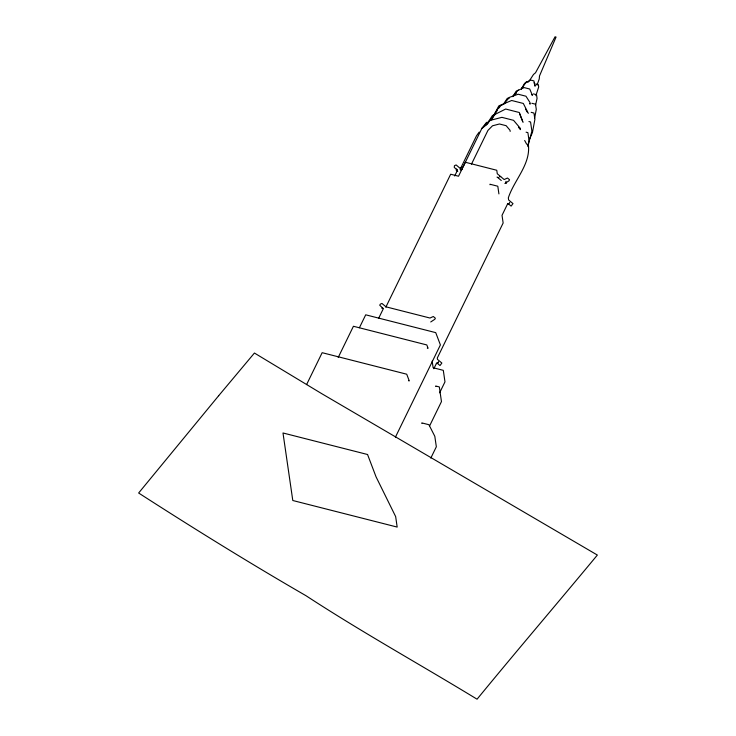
<?xml version="1.0" encoding="UTF-8"?>
<svg xmlns="http://www.w3.org/2000/svg" width="736" height="736" viewBox="0 0 736 736"><rect width="100%" height="100%" fill="white"/><g stroke="black" fill="none" stroke-linecap="round" stroke-linejoin="round"><path stroke-width="1.1" d="M528.006 146.685L528.982 140.236L527.887 132.636L526.084 132.176M534.594 118.275L536.286 109.388L535.532 104.218L531.87 103.288M535.523 105.377L537.068 98.376L536.535 94.705L533.398 93.904M536.995 85.21L539.24 78.945L539.506 75.946L556.057 37.058L555.054 36.8L535.523 72.772L533.499 74.465L529.083 81.319M527.951 145.93L531.898 131.137L530.564 121.974L528.936 121.56M535.872 95.671L538.688 86.986L538.338 84.603L535.762 83.941M529.35 139.573L532.441 132.544L534.888 119.444L533.968 113.05L531.18 112.341M306.59 384.597L322.156 352.691L406.723 374.21L409.271 380.917L408.471 380.714M338.21 357.466L353.427 326.269L426.816 344.945L428.094 348.294L427.294 348.091M359.398 327.759L365.709 314.815L435.73 332.635L440.404 344.926L395.407 437.175M381.975 308.605L382.49 307.547L382.812 308.228L379.758 305.247L380.273 304.189L381.938 303.425L385.995 306.838L429.99 318.035L433.329 316.498L435.353 318.21L434.838 319.268L430.726 321.972M378.681 318.228L383.401 308.55M385.839 307.17L450.68 174.23L458.528 176.226L465.336 162.26L496.772 170.264L497.278 173.751L504.16 179.547L507.5 178.02L509.533 179.722L509.018 180.78L504.905 183.485M454.682 175.987L457.571 170.062M460.101 169.409L476.45 135.893L479.154 132.13M491.51 119.701L498.852 105.855L502.044 105.358M471.472 164.156L487.931 130.41L492.504 125.792L499.459 123.988L506.138 125.69L509.993 130.244L510.168 131.413M507.803 203.476L502.026 215.326L503.139 223.017L437.294 358.009L437.497 359.389L441.858 363.05L439.99 365.553L437.258 363.253L438.601 361.808L438.086 362.866L436.42 363.63M509.735 202.363L509.22 203.421L507.555 204.185M433.835 368.727L436.669 362.922M439.64 392.812L444.976 381.864L443.302 370.337L433.127 367.742L432.161 361.063M429.677 425.748L441.462 401.598L439.328 386.924L435.666 385.995L435.749 386.52M430.808 458.105L436.338 446.78L434.81 436.301L428.913 424.709L421.783 422.896L421.866 423.421M523.517 86.333L521.41 88.9L524.51 83.49L526.645 81.622L528.365 82.064M516.433 93.049L512.808 96.6L516.166 91.2L518.558 90.132M457.774 171.488L456.154 170.117L456.67 169.059L456.992 169.74L454.25 167.44L454.443 165.701L456.118 164.938L460.175 168.351L463.008 167.054L481.795 128.542L486.514 124.77L492.366 115.626L494.003 114.687M491.657 119.701L492.826 117.87M505.779 102.304L503.387 104.337L507.334 98.311L509.275 97.952M521.41 88.9L525.522 83.039L530.297 79.985L533.913 80.905L535.09 86.186L534.695 84.879M497.076 110.685L493.295 116.058L500.094 105.276L511.686 100.492L523.314 103.454L528.328 113.353M498.971 107.999L500.232 106.205M512.808 96.6L517.712 90.5L524.179 87.602L529.727 89.019L532.413 95.34L531.751 94.631M488.713 122.148L495.3 114.264L505.678 109.029L519.358 112.516L523.057 122.378M503.387 104.337L509.524 97.327L518.144 94.226L525.955 96.214L529.984 102.534L530.214 104.135L529.543 103.712M486.514 124.77L488.364 122.765M460.423 170.09L462.309 169.225M488.364 122.673L486.56 122.314L481.795 128.542L489.762 120.492L501.897 117.346L513.544 120.318L520.269 128.257L520.472 129.628L518.457 127.245M499.606 176.364L500.719 176.649M497.002 177.128L498.99 177.634M497.83 177.597L501.271 180.486M508.392 203.808L511.124 206.108L512.992 203.614L508.631 199.944L508.328 197.874C514.004 180.2 530.941 164.229 528.356 144.56L526.608 144.118L524.667 140.466M525.624 109.167L527.142 111.955M519.515 113.611L522.661 121.403M534.161 82.607L534.511 84.125M505.936 181.369L506.239 183.439M498.916 193.908L497.803 186.226L489.955 184.23L490.029 184.754M218.684 395.701L138.644 493.01C193.678 528.448 249.302 562.948 305.992 595.709C361.827 632.187 420.164 664.507 477.066 699.2C516.718 650.799 557.419 603.253 597.356 555.054L321.991 393.815L254.426 353.041L218.684 395.701M367.558 454.508L282.992 432.98L292.79 500.508L397.173 527.077L395.655 516.589L376.059 476.854L367.558 454.508"/></g></svg>
